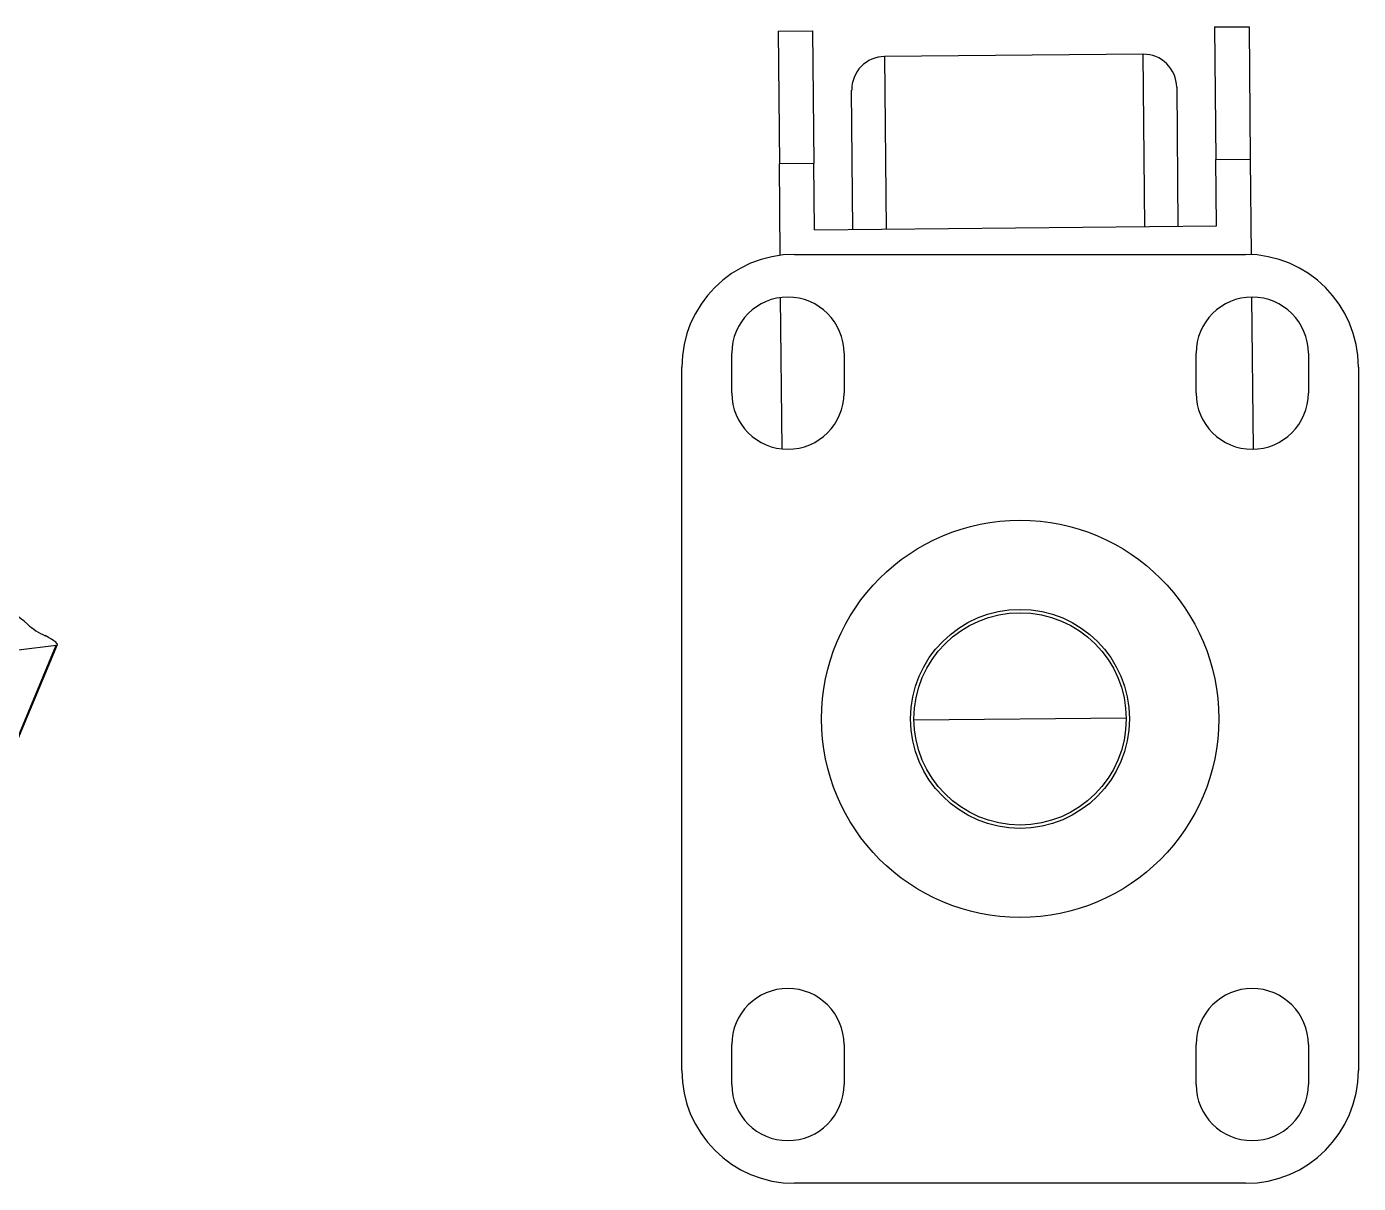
# Model space of a CAD drawing. Header units: millimetres. Extents: x -294 to 2792, y 5 to 1659.
# Drawn here: x 397 to 417.07, y 551.1 to 568.53 of the extents above; entities that cross this region are included whole.
import ezdxf

# ---------------------------------------------------------------- set-up
doc = ezdxf.new("R2010")
doc.units = ezdxf.units.MM
doc.layers.get('0').update_dxf_attribs({"lineweight": 18})

msp = doc.modelspace()

# ---------------------------------------------------------------- linework, layer by layer
at = {"color": 7, "linetype": 'Continuous', "lineweight": 25}
for p, q in [((408.325, 568.468), (408.845, 568.473)), ((408.325, 568.468), (408.344, 566.468)), ((408.845, 568.473), (408.864, 566.473)), ((414.905, 568.53), (415.425, 568.534)), ((414.905, 568.53), (414.924, 566.53)), ((415.425, 568.534), (415.444, 566.535)), ((413.829, 568.119), (409.929, 568.083)), ((409.929, 568.083), (409.954, 565.483)), ((413.853, 565.52), (413.829, 568.119)), ((409.454, 565.478), (409.434, 567.578)), ((414.334, 567.624), (414.353, 565.524)), ((408.864, 566.473), (408.344, 566.468)), ((408.357, 565.088), (408.344, 566.468)), ((408.874, 565.473), (408.864, 566.473)), ((414.924, 566.53), (415.444, 566.535)), ((414.933, 565.53), (414.924, 566.53)), ((415.444, 566.535), (415.457, 565.099)), ((408.874, 565.473), (414.933, 565.53)), ((408.573, 565.102), (415.373, 565.102)), ((408.385, 562.17), (408.363, 564.45)), ((415.463, 564.458), (415.485, 562.166)), ((407.627, 563.012), (407.627, 563.612)), ((409.319, 563.612), (409.319, 563.012)), ((414.627, 563.012), (414.627, 563.612)), ((416.319, 563.612), (416.319, 563.012)), ((406.873, 552.802), (406.873, 563.402)), ((417.073, 563.402), (417.073, 552.802)), ((396.605, 557.204), (397.44, 559.211)), ((396.623, 557.213), (397.459, 559.221)), ((396.875, 559.143), (397.44, 559.211)), ((410.373, 558.087), (413.573, 558.117)), ((407.627, 552.592), (407.627, 553.192)), ((409.319, 553.192), (409.319, 552.592)), ((414.627, 552.592), (414.627, 553.192)), ((416.319, 553.192), (416.319, 552.592)), ((415.373, 551.102), (408.573, 551.102))]:
    msp.add_line(p, q, dxfattribs=at)
msp.add_lwpolyline([(397.44, 559.211), (397.455, 559.216), (397.46, 559.226), (397.453, 559.239), (397.436, 559.257), (397.408, 559.278), (397.372, 559.302), (397.327, 559.328), (397.275, 559.356)], dxfattribs=at)
for radius in [2.995, 1.65, 1.6]:
    msp.add_circle((411.973, 558.102), radius, dxfattribs=at)
for centre, radius, start, end in [((409.934, 567.583), 0.5, 90.5378, 180.5378), ((413.834, 567.619), 0.5, 0.5378, 90.5378), ((408.573, 563.402), 1.7, 90, 180), ((415.373, 563.402), 1.7, 0, 90), ((408.473, 563.612), 0.846, 0, 180), ((415.473, 563.612), 0.846, 0, 180), ((408.473, 563.012), 0.846, 180, 0), ((415.473, 563.012), 0.846, 180, 0), ((395.747, 558.082), 1.92, 48.8611, 65.6326), ((397.669, 560.252), 0.979, 227.7367, 246.2943), ((408.473, 553.192), 0.846, 0, 180), ((415.473, 553.192), 0.846, 0, 180), ((408.573, 552.802), 1.7, 180, 270), ((415.373, 552.802), 1.7, 270, 0), ((408.473, 552.592), 0.846, 180, 0), ((415.473, 552.592), 0.846, 180, 0)]:
    msp.add_arc(centre, radius, start, end, dxfattribs=at)

doc.saveas('drawing.dxf')
